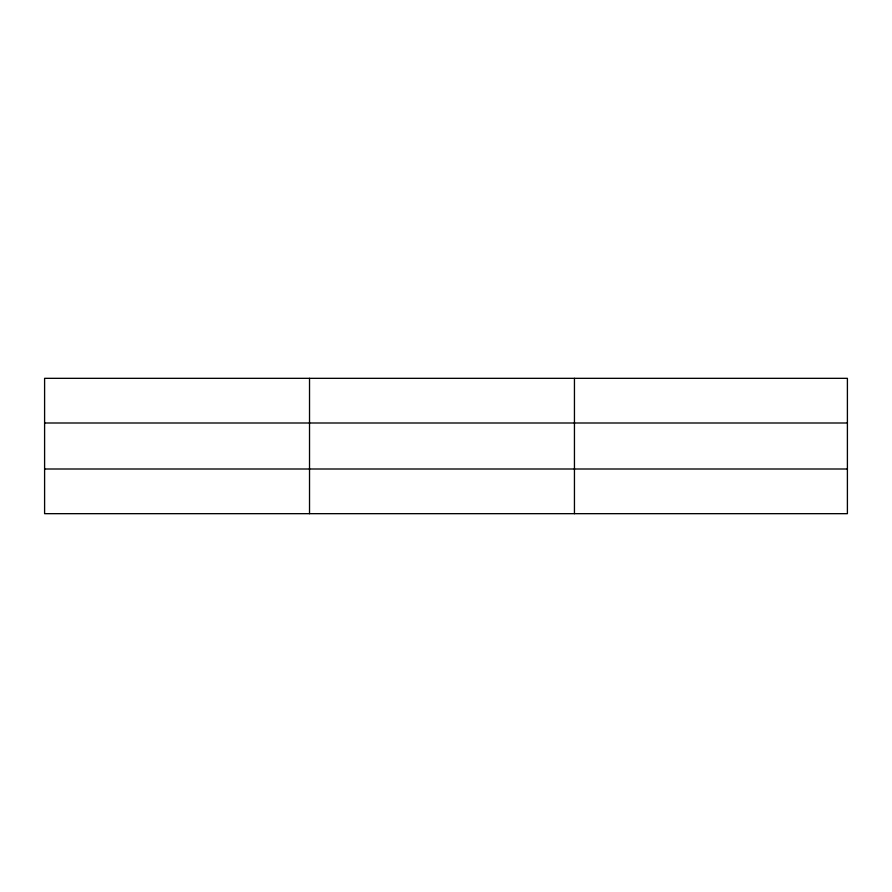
<?xml version="1.0" encoding="UTF-8"?>
<svg xmlns="http://www.w3.org/2000/svg" width="892" height="892" viewBox="0 0 892 892"><rect width="100%" height="100%" fill="white"/><g stroke="black" fill="none" stroke-linecap="round" stroke-linejoin="round"><path stroke-width="1.34" d="M309.524 513.669L309.524 378.331M574.448 513.669L574.448 378.331M847.4 422.998L847.4 378.331L44.6 378.331L44.6 513.669L847.4 513.669L847.4 422.998L44.6 422.998M44.6 469.002L847.4 469.002"/></g></svg>
